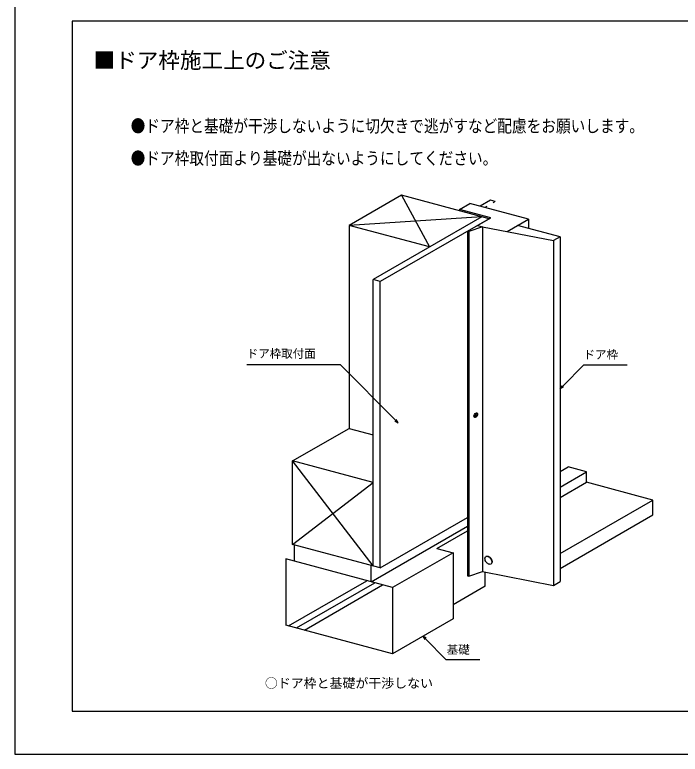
# Model space of a CAD drawing. Units: millimetres, scale not verified. Extents: x -525 to 525, y -783 to 779.
# Drawn here: x -525 to -62, y -783 to -268 of the extents above; entities that cross this region are included whole.
import ezdxf
from ezdxf.enums import TextEntityAlignment as Align

# ---------------------------------------------------------------- set-up
doc = ezdxf.new("R2010")
doc.units = ezdxf.units.MM
doc.header["$LTSCALE"] = 4
for name, color, linetype in [('0-1_USER1', 3, 'Continuous'), ('0-4_YKK_12', 2, 'Continuous'), ('0-6_YKK_A1', 4, 'Continuous'), ('0-7_YKK_D', 6, 'Continuous'), ('0-8_YKK_ZWAK', 7, 'Continuous'), ('0-9_YSS_K', 3, 'Continuous')]:
    doc.layers.add(name, color=color, linetype=linetype)
doc.styles.add('ＭＳ ゴシック', font='')
doc.styles.get('ＭＳ ゴシック').set_extended_font_data('MS Gothic')

msp = doc.modelspace()

# ---------------------------------------------------------------- linework, layer by layer
at = {"layer": '0-4_YKK_12'}
msp.add_lwpolyline([(-0.5, -272.7), (-485, -272.7), (-485, -752.7), (485, -752.7), (485, -272.7), (2.5, -272.7)], dxfattribs=at)
at = {"layer": '0-6_YKK_A1'}
for p, q in [((-167.791, -410.526), (-208.569, -399.6)), ((-194.046, -397.28), (-201.394, -401.522)), ((-190.767, -398.158), (-194.046, -397.28)), ((-190.767, -398.158), (-192.237, -399.007)), ((-196.646, -401.552), (-198.116, -402.401)), ((-203.218, -414.821), (-193.91, -409.447)), ((-182.617, -419.086), (-167.791, -410.526)), ((-167.791, -410.526), (-167.791, -416.866)), ((-199.623, -415.785), (-209.163, -419.085)), ((-203.218, -414.821), (-199.623, -415.785)), ((-199.623, -415.785), (-150.18, -425.381)), ((-199.623, -415.785), (-199.623, -655.616)), ((-145.689, -422.789), (-175.292, -414.857)), ((-210.146, -418.821), (-209.163, -419.085)), ((-210.146, -418.821), (-210.146, -658.652)), ((-209.163, -419.085), (-209.163, -658.916)), ((-145.689, -422.789), (-150.18, -425.381)), ((-150.18, -425.381), (-150.18, -665.213)), ((-145.689, -422.789), (-145.689, -662.62)), ((-204.53, -546.426), (-204.53, -546.121)), ((-145.689, -586.101), (-140.101, -582.875)), ((-145.689, -596.879), (-127.35, -586.291)), ((-145.689, -604.079), (-127.35, -593.491)), ((-145.689, -643.075), (-81.218, -605.852)), ((-81.218, -616.252), (-81.218, -605.852)), ((-145.689, -653.475), (-81.218, -616.252)), ((-197.121, -645.089), (-197.344, -645.24)), ((-193.839, -650.403), (-193.617, -650.252))]:
    msp.add_line(p, q, dxfattribs=at)
for points in [[(-193.91, -409.447), (-215.572, -403.643), (-208.569, -399.6)], [(-204.794, -547.188), (-205.058, -547.34), (-205.058, -547.035), (-204.794, -546.883)], [(-204.53, -546.121), (-204.266, -545.968), (-204.266, -546.273)], [(-204.266, -547.188), (-204.266, -547.493), (-204.53, -547.645), (-204.53, -547.34)], [(-204.002, -546.426), (-203.739, -546.273), (-203.739, -546.578), (-204.002, -546.731)], [(-81.218, -605.852), (-127.35, -593.491), (-127.35, -586.291), (-140.101, -582.875)], [(-197.121, -645.089), (-196.788, -644.93), (-196.311, -644.869), (-195.782, -644.959), (-195.231, -645.195), (-194.688, -645.565), (-194.181, -646.048), (-193.738, -646.619), (-193.384, -647.246), (-193.136, -647.896), (-193.009, -648.534), (-193.009, -649.126), (-193.136, -649.639), (-193.384, -650.046), (-193.617, -650.252)], [(-210.146, -658.652), (-209.163, -658.916), (-199.623, -655.616)], [(-199.623, -655.616), (-150.18, -665.213), (-145.689, -662.62)]]:
    msp.add_lwpolyline(points, dxfattribs=at)
msp.add_lwpolyline([(-197.968, -646.654), (-197.904, -646.098), (-197.715, -645.635), (-197.412, -645.29), (-197.011, -645.081), (-196.533, -645.02), (-196.004, -645.11), (-195.453, -645.346), (-194.91, -645.716), (-194.403, -646.199), (-193.96, -646.769), (-193.606, -647.397), (-193.358, -648.047), (-193.231, -648.685), (-193.231, -649.276), (-193.358, -649.789), (-193.606, -650.196), (-193.96, -650.475), (-194.403, -650.611), (-194.91, -650.597), (-195.453, -650.432), (-196.004, -650.128), (-196.533, -649.698), (-197.011, -649.168), (-197.412, -648.565), (-197.715, -647.922), (-197.904, -647.273)], close=True, dxfattribs=at)
for centre, major_axis in [((-204.398, -546.808), (0.88, 1.524)), ((-204.398, -546.807), (0.8, 1.386))]:
    msp.add_ellipse(centre, major_axis=major_axis, ratio=0.57735, dxfattribs=at)
for centre, start_param, end_param in [((-204.794, -546.578), 3.9269908, 5.4977871), ((-204.794, -547.493), 5.4977871, 7.0685835), ((-204.002, -546.121), 2.3561945, 3.9269908), ((-204.002, -547.035), 0.7853982, 2.3561945)]:
    msp.add_ellipse(centre, major_axis=(0.187, 0.323), ratio=0.57735, start_param=start_param, end_param=end_param, dxfattribs=at)
at = {"layer": '0-7_YKK_D'}
for points in [[(-258.333, -552.057), (-260.136, -550.254), (-298.553, -511.837), (-363.523, -511.837)], [(-145.708, -528.4), (-143.905, -526.597), (-129.145, -511.837), (-99.086, -511.837)], [(-143.422, -527.08), (-145.708, -528.4), (-144.388, -526.114)], [(-260.619, -550.737), (-258.333, -552.057), (-259.653, -549.771)], [(-238.858, -701.962), (-241.145, -700.642), (-239.825, -702.928)], [(-241.145, -700.642), (-239.341, -702.445), (-225.086, -716.7), (-201.471, -716.7)]]:
    msp.add_lwpolyline(points, dxfattribs=at)
at = {"layer": '0-8_YKK_ZWAK'}
msp.add_line((-525, 747.3), (-525, -782.7), dxfattribs=at)
msp.add_lwpolyline([(-525, -782.7), (525, -782.7), (525, 747.3)], dxfattribs=at)
at = {"layer": '0-9_YSS_K'}
for p, q in [((-200.091, -408.816), (-256.114, -393.805)), ((-256.114, -393.805), (-236.464, -429.816)), ((-200.091, -408.816), (-292.487, -414.805)), ((-200.091, -408.816), (-275.738, -452.491)), ((-195.123, -410.147), (-270.77, -453.822)), ((-195.123, -410.147), (-200.091, -408.816)), ((-236.464, -429.816), (-292.487, -414.805)), ((-275.738, -651.71), (-275.738, -452.491)), ((-270.77, -453.822), (-275.738, -452.491)), ((-270.77, -653.041), (-270.77, -453.822)), ((-331.762, -636.698), (-331.762, -578.698)), ((-275.738, -651.71), (-331.762, -578.698)), ((-331.762, -636.698), (-275.738, -593.71)), ((-270.77, -653.041), (-210.146, -618.04)), ((-277.09, -662.788), (-210.146, -624.138)), ((-231.372, -639.482), (-210.146, -627.227)), ((-270.77, -653.041), (-331.762, -636.698)), ((-330.41, -648.501), (-330.41, -637.061)), ((-220.113, -642.499), (-262.176, -666.784)), ((-277.09, -662.788), (-277.09, -651.348)), ((-197.788, -665.854), (-197.788, -655.972)), ((-334.527, -693.398), (-280.109, -661.979)), ((-329.063, -694.862), (-274.645, -663.444)), ((-323.599, -696.326), (-269.181, -664.908)), ((-262.176, -666.784), (-262.176, -712.784)), ((-197.788, -665.854), (-220.113, -678.743)), ((-220.113, -688.499), (-262.176, -712.784)), ((-262.176, -712.784), (-336.459, -692.88))]:
    msp.add_line(p, q, dxfattribs=at)
for points in [[(-256.114, -393.805), (-292.487, -414.805), (-292.487, -556.023), (-275.738, -560.511)], [(-275.738, -593.71), (-331.762, -578.698), (-292.487, -556.023)], [(-231.372, -639.482), (-220.113, -642.499), (-220.113, -688.499)], [(-262.176, -666.784), (-336.459, -646.88), (-336.459, -692.88)]]:
    msp.add_lwpolyline(points, dxfattribs=at)

# ---------------------------------------------------------------- texts
at = {"layer": '0-1_USER1', "style": 'ＭＳ ゴシック'}
for s, height, p in [('■ドア枠施工上のご注意', 11, (-470.153, -308.74)), ('○ドア枠と基礎が干渉しない', 6.598, (-351.074, -738.541))]:
    msp.add_text(s, height=height, dxfattribs=at).set_placement(p, align=Align.BOTTOM_LEFT)
at = {"layer": '0-1_USER1', "style": 'ＭＳ ゴシック', "width": 0.85}
for s, p in [('●ドア枠と基礎が干渉しないように切欠きで逃がすなど配慮をお願いします。', (-444.391, -352.677)), ('●ドア枠取付面より基礎が出ないようにしてください。', (-444.391, -375.132))]:
    msp.add_text(s, height=8.798, dxfattribs=at).set_placement(p, align=Align.BOTTOM_LEFT)
at = {"layer": '0-7_YKK_D', "style": 'ＭＳ ゴシック'}
for s, p in [('ドア枠取付面', (-363.679, -508.736)), ('ドア枠', (-129.376, -509.424)), ('基礎', (-224.551, -714.619))]:
    msp.add_text(s, height=5.865, dxfattribs=at).set_placement(p, align=Align.BOTTOM_LEFT)

doc.saveas('drawing.dxf')
